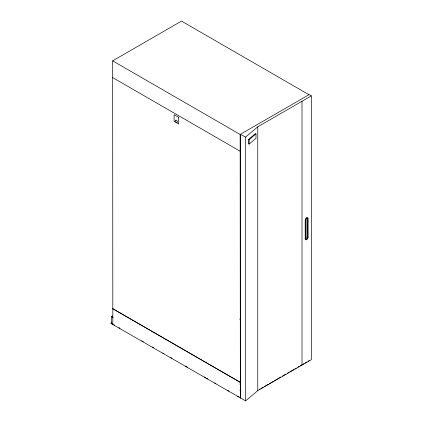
<?xml version="1.0" encoding="UTF-8"?>
<svg xmlns="http://www.w3.org/2000/svg" width="422" height="422" viewBox="0 0 422 422"><rect width="100%" height="100%" fill="white"/><g stroke="black" fill="none" stroke-linecap="round" stroke-linejoin="round"><path stroke-width="0.63" d="M306.815 217.926A1.461 0.844 -60 0 1 306.915 218.158L306.915 237.28A1.461 0.844 -60 0 1 305.407 238.878M307.685 237.338L307.643 237.702A1.461 0.844 -60 0 1 306.652 239.158A1.461 0.844 -60 0 1 305.655 238.852L305.655 219.725A1.461 0.844 -60 0 1 306.652 218.269A1.461 0.844 -60 0 1 307.643 218.575L307.685 237.338L306.958 236.916M245.583 400.9L245.583 137.076L257.768 126.806L311.352 95.868L311.352 359.692L257.768 390.624L245.583 400.9L110.648 323.294L111.703 322.688M248.511 139.418L255.352 133.647L255.99 133.901L255.99 138.316L249.149 144.087L248.511 143.833L248.511 139.418L249.149 139.671L255.99 133.901M112.832 324.56L112.653 60.842L181.486 21.1L308.983 94.713M112.653 60.842L240.15 134.449L309.168 94.607L311.352 95.868M112.616 324.001L111.477 323.342L111.477 316.611L112.616 315.957M239.691 384.062L240.83 383.403M259.129 389.522L260.268 388.862M261.408 388.208L263.112 387.222M264.251 386.563L268.239 384.263M269.378 383.603L273.361 381.303M274.5 380.649L280.767 377.031M282.471 376.044L285.889 374.071M287.598 373.085L288.738 372.431M289.877 371.771L293.86 369.472M294.999 368.812L296.138 368.153M297.848 367.166L298.987 366.512M300.126 365.853L301.83 364.866M302.97 364.212L304.109 363.553M305.248 362.894L306.958 361.907M308.097 361.253L309.236 360.594M245.583 137.076L240.334 134.344L240.334 398.168L240.15 134.449M112.663 77.595L240.16 151.208M306.958 218.475L307.685 218.897M239.67 319.116L240.809 319.776M112.822 308.698L240.318 382.306M112.737 308.746L240.234 382.358M111.477 316.611L113.154 317.581M239.923 390.772L240.999 391.394M113.755 324.66L114.895 325.32M118.888 327.62L120.027 328.279M141.697 340.791L143.406 341.778M152.527 347.042L153.671 347.702M162.792 352.971L163.931 353.625M170.773 357.576L171.912 358.236M185.601 366.138L187.31 367.124M204.417 376.999L205.556 377.658M206.696 378.318L207.835 378.977M214.677 382.923L215.816 383.582M227.79 390.498L228.935 391.157M237.486 396.094L239.195 397.081M302.01 101.259L302.01 365.083M257.768 126.806L257.768 390.624M249.149 139.671L249.149 144.087M178.654 117.305L174.101 114.678L174.101 121.362L178.654 123.989L178.654 117.305M308.107 237.127L308.107 218.617A2.063 1.192 -60 0 0 306.652 217.778A2.063 1.192 -60 0 0 305.19 220.3L305.19 238.81A2.063 1.192 -60 0 0 306.652 239.649A2.063 1.192 -60 0 0 308.107 237.127M175.557 120.782A1.287 0.744 60 0 0 176.923 122.485A1.287 0.744 60 0 0 176.923 120.66A1.287 0.744 60 0 0 175.557 120.782"/></g></svg>
